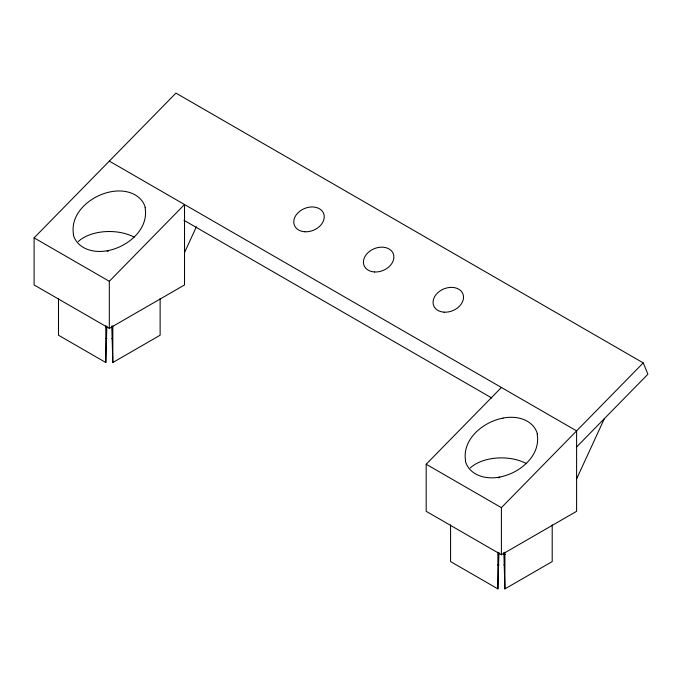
<?xml version="1.0" encoding="UTF-8"?>
<svg xmlns="http://www.w3.org/2000/svg" width="682" height="682" viewBox="0 0 682 682"><rect width="100%" height="100%" fill="white"/><g stroke="black" fill="none" stroke-linecap="round" stroke-linejoin="round"><path stroke-width="1.02" d="M58.499 298.511L58.499 335.22L105.804 362.534L106.852 326.056M450.58 524.876L450.58 561.584L497.886 588.898L498.934 552.42M184.524 252.545L196.416 226.722M576.605 478.917L604.363 418.654M109.316 328.366L109.316 281.291L184.524 204.532L184.524 284.948L109.316 328.366L34.1 284.948L34.1 237.865L175.947 93.102L643.237 362.892L647.9 374.222L576.605 446.983M109.316 161.105L576.605 430.896L576.605 511.312L501.398 554.739L426.182 511.312L426.182 464.237L501.398 387.47M501.398 554.739L501.398 507.655L643.237 362.892M111.771 326.056L112.82 362.534L160.125 335.22L160.125 298.511M503.862 552.42L504.902 588.898L552.207 561.584L552.207 524.876M503.035 418.117C483.444 421.681 461.68 439.217 465.627 461.049M499.753 477.016C519.343 473.453 541.116 455.917 537.169 434.084M183.97 220.295L491.816 398.024M34.1 237.865L109.316 281.291M426.182 464.237L501.398 507.655M145.087 207.72C149.034 229.544 127.261 247.089 107.671 250.652A35.012 26.112 -22.4 0 1 73.315 234.753M73.537 234.676C69.598 212.852 91.362 195.308 110.953 191.753A35.012 26.112 -22.4 0 1 145.309 207.643M504.902 552.19L504.902 588.898M497.886 552.19L497.886 588.898M112.82 325.817L112.82 362.534M105.804 325.817L105.804 362.534M504.697 564.918A9.846 5.686 0 0 1 503.862 565.071M498.934 565.071A9.846 5.686 0 0 1 497.519 564.79M498.218 554.176A9.846 5.686 0 0 1 498.934 554.057M503.862 554.057A9.846 5.686 0 0 1 505.277 554.338M470.324 467.929A36.444 21.04 0 0 1 526.248 463.53M497.962 477.724A16.743 9.667 0 0 1 499.667 477.571M503.035 418.075A35.012 26.112 -22.4 0 1 537.399 434.008M499.753 477.05A35.012 26.112 -22.4 0 1 465.397 461.117M112.615 338.553A9.846 5.686 0 0 1 111.771 338.698M106.852 338.698A9.846 5.686 0 0 1 105.437 338.417M106.136 327.812A9.846 5.686 0 0 1 106.852 327.692M111.771 327.692A9.846 5.686 0 0 1 112.496 327.812M78.234 241.556A36.444 21.04 0 0 1 134.166 237.166M107.142 251.232A16.743 9.667 0 0 1 108.336 251.172M304.863 231.761A15.754 11.756 -22.4 0 0 323.78 213.918A15.754 11.756 -22.4 0 0 298.366 212.443A15.754 11.756 -22.4 0 0 304.863 231.761M444.153 312.168A15.754 11.756 -22.4 0 0 463.061 294.334A15.754 11.756 -22.4 0 0 437.656 292.859A15.754 11.756 -22.4 0 0 444.153 312.168M374.503 271.965A15.754 11.756 -22.4 0 0 393.42 254.13A15.754 11.756 -22.4 0 0 368.016 252.647A15.754 11.756 -22.4 0 0 374.503 271.965"/></g></svg>
